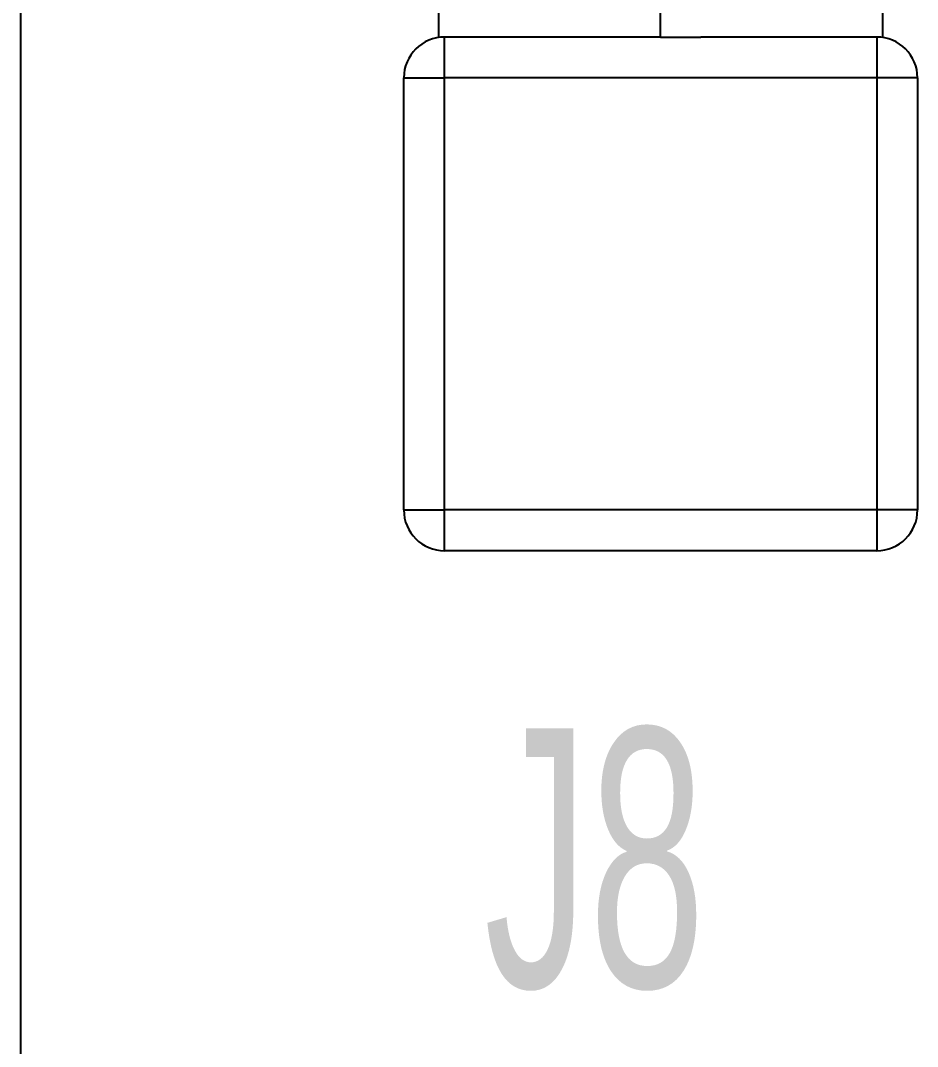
# Model space of a CAD drawing. Header units: millimetres. Extents: x 101 to 291, y 114 to 180.
# Drawn here: x 101.03 to 112.03, y 159.82 to 172.4 of the extents above; entities that cross this region are included whole.
import ezdxf

# ---------------------------------------------------------------- set-up
doc = ezdxf.new("R2010")
doc.units = ezdxf.units.MM
doc.styles.add('SLDTEXTSTYLE0', font='TXT', dxfattribs={"width": 0.605})

msp = doc.modelspace()

# ---------------------------------------------------------------- linework, layer by layer
at = {"color": 7, "linetype": 'Continuous', "lineweight": 25}
for p, q in [((106.159, 175.03), (106.159, 172.194)), ((108.884, 172.2), (108.884, 175.03)), ((111.609, 172.194), (111.609, 175.03)), ((101.034, 174.2), (101.034, 114.2)), ((106.234, 171.7), (106.234, 172.2)), ((108.39, 172.2), (106.234, 172.2)), ((108.884, 172.2), (108.39, 172.2)), ((108.884, 172.2), (109.377, 172.2)), ((111.534, 172.2), (109.377, 172.2)), ((111.534, 172.2), (111.534, 171.7)), ((105.734, 171.7), (106.234, 171.7)), ((105.734, 166.4), (105.734, 171.7)), ((106.234, 166.4), (106.234, 171.7)), ((111.534, 171.7), (106.234, 171.7)), ((111.534, 171.7), (111.534, 166.4)), ((112.034, 171.7), (111.534, 171.7)), ((112.034, 171.7), (112.034, 166.4)), ((105.734, 166.4), (106.234, 166.4)), ((111.534, 166.4), (106.234, 166.4)), ((106.234, 165.9), (106.234, 166.4)), ((112.034, 166.4), (111.534, 166.4)), ((111.534, 166.4), (111.534, 165.9)), ((111.534, 165.9), (106.234, 165.9))]:
    msp.add_line(p, q, dxfattribs=at)
for centre, start, end in [((106.234, 171.7), 90, 180), ((111.534, 171.7), 0, 90), ((106.234, 166.4), 180, 270), ((111.534, 166.4), 270, 0)]:
    msp.add_arc(centre, 0.5, start, end, dxfattribs=at)

# ---------------------------------------------------------------- texts
at = {"color": 7, "linetype": 'Continuous', "lineweight": 0, "insert": (106.719, 163.723), "char_height": 3.175, "attachment_point": 1, "style": 'SLDTEXTSTYLE0'}
msp.add_mtext('J8', dxfattribs=at)

doc.saveas('drawing.dxf')
